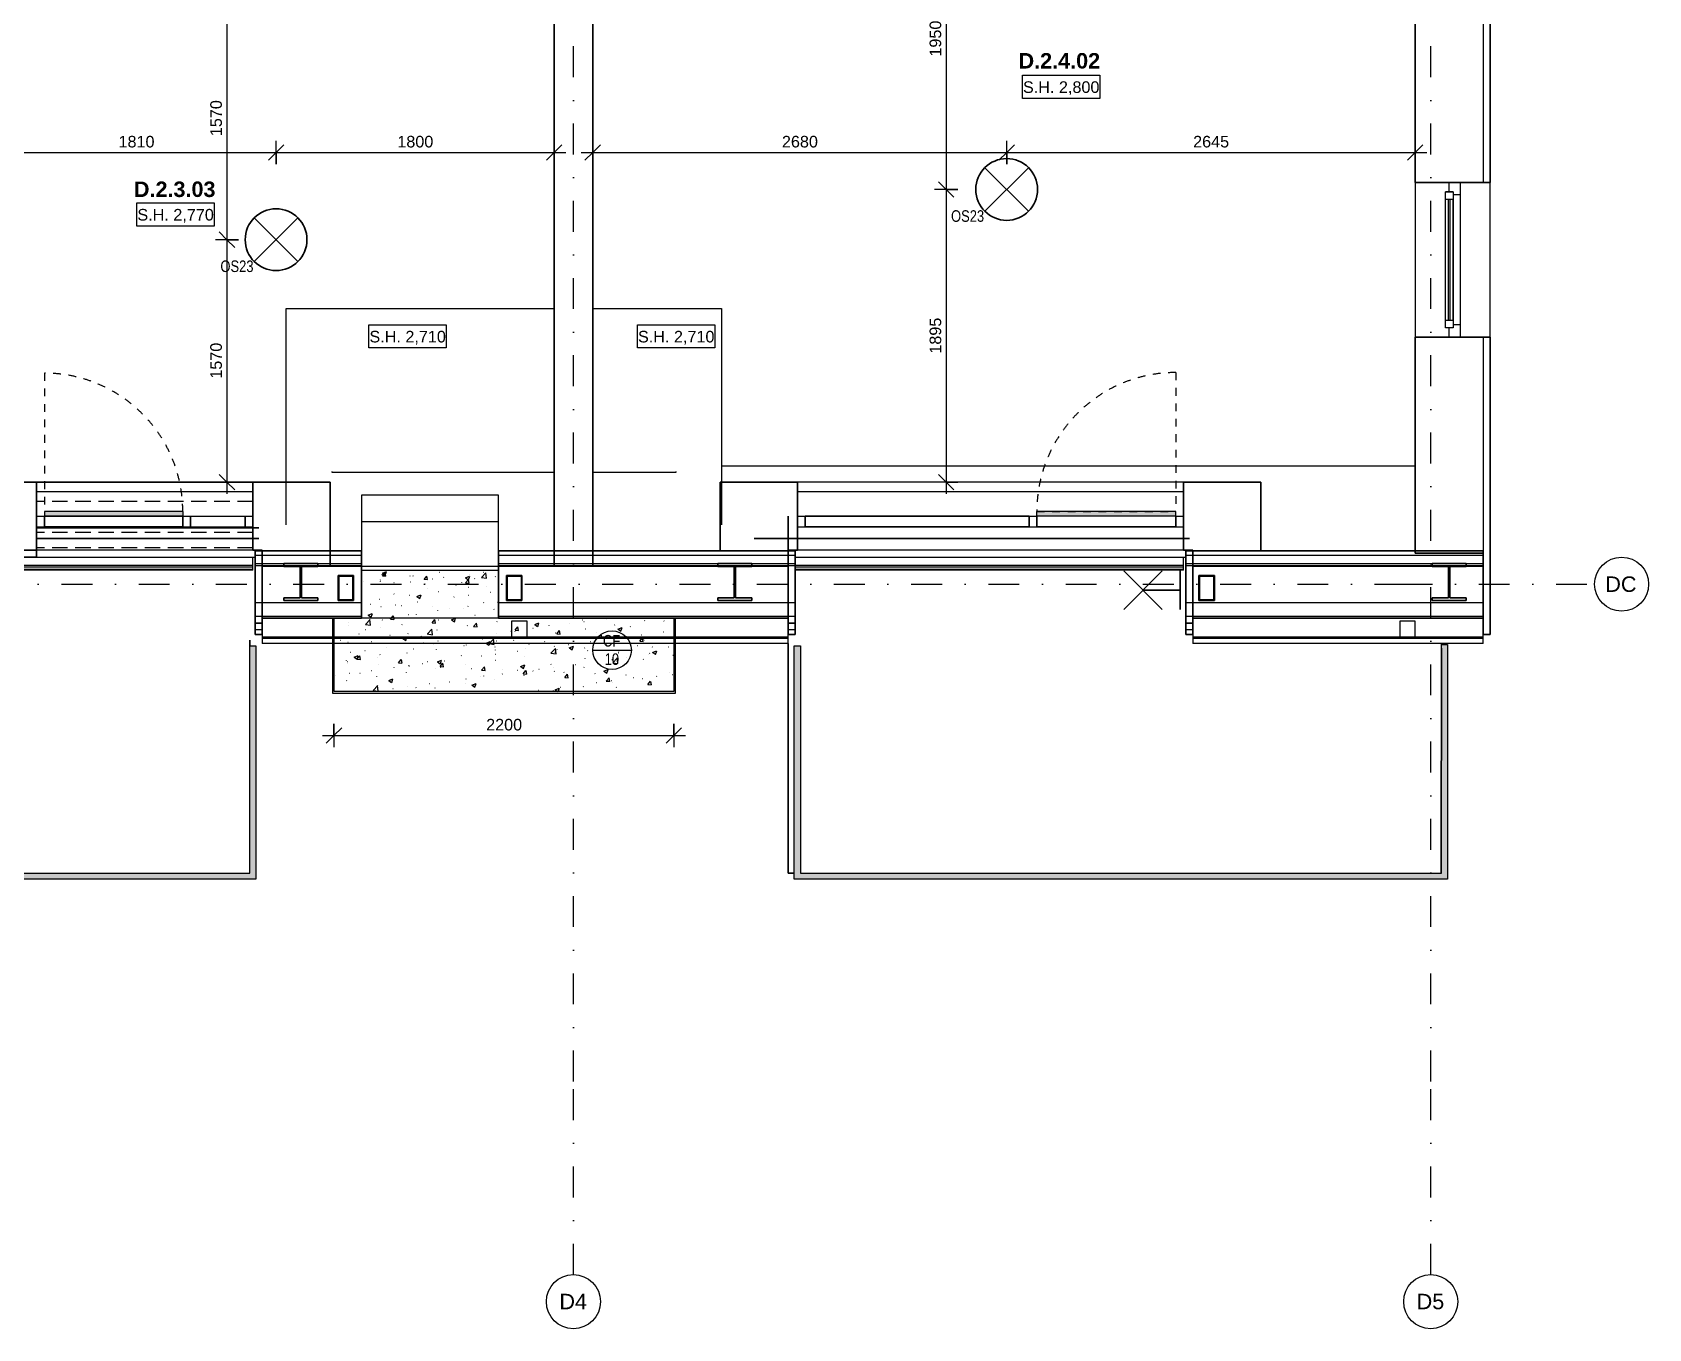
# Model space of a CAD drawing. Header units: millimetres. Extents: x -7570 to 42709, y -1655 to 71550.
# Drawn here: x 12845 to 23309, y 52360 to 60752 of the extents above; entities that cross this region are included whole.
import ezdxf

# ---------------------------------------------------------------- set-up
doc = ezdxf.new("R2010")
doc.units = ezdxf.units.MM
for name, pattern in [('HA_Dash_2mm-S1mm', [100, 50, -50]), ('HA_Dash_3mm-S1mm', [150, 100, -50]), ('HA_DashDot_10mm-S3mm', [500, 200, -150, 0, -150])]:
    doc.linetypes.add(name, pattern=pattern)
for name, color, linetype, lineweight in [('-UNDERLAY_A-AREA-____-OTLN', 9, 'Continuous', 25), ('-UNDERLAY_A-FLOR-HRAL-OTLN', 9, 'Continuous', 9), ('-UNDERLAY_A-GLAZ-CWMG-OTLN', 9, 'Continuous', 5), ('-UNDERLAY_A-WALL-____-OTLN', 9, 'Continuous', 9), ('-UNDERLAY_M-HVAC-DUCT-OTLN', 9, 'Continuous', 9), ('A-____-____-DIMS', 9, 'Continuous', 5), ('A-____-____-DIMS-50', 9, 'Continuous', 5), ('A-AREA-____-IDEN', 9, 'Continuous', 9), ('A-CLNG-____-IDEN', 9, 'Continuous', 9), ('A-CLNG-____-PATT', 9, 'Continuous', 9), ('A-DETL-____-THIN', 9, 'Continuous', 9), ('A-DOOR-____-OTLN', 9, 'Continuous', 9), ('A-FLOR-____-OTLN', 9, 'Continuous', 9), ('A-GENM-____-HDLN', 9, 'HA_Dash_3mm-S1mm', 9), ('A-GENM-____-MCUT', 9, 'HA_Dash_3mm-S1mm', 25), ('A-GENM-____-OTLN', 9, 'Continuous', 9), ('A-GLAZ-____-MCUT', 9, 'Continuous', 5), ('A-GLAZ-____-OTLN', 9, 'Continuous', 5), ('A-GLAZ-CURT-MCUT', 9, 'Continuous', 5), ('A-GLAZ-CURT-OTLN', 9, 'Continuous', 5), ('A-GLAZ-CWMG-MCUT', 9, 'Continuous', 5), ('A-GLAZ-CWMG-OTLN', 9, 'Continuous', 5), ('A-ROOF-____-MCUT', 9, 'Continuous', 25), ('A-ROOF-____-OTLN', 9, 'Continuous', 9), ('A-WALL-____-MCUT', 9, 'Continuous', 9), ('A-WALL-____-OTLN', 9, 'Continuous', 9), ('E-LITE-EQPM-IDEN', 9, 'Continuous', 9), ('E-LITE-EQPM-OTLN', 9, 'Continuous', 9), ('G-____-____-DIMS', 9, 'Continuous', 5), ('I-WALL-____-MCUT', 9, 'Continuous', 25), ('I-WALL-____-OTLN', 9, 'Continuous', 9), ('S-GRID-____-IDEN', 9, 'Continuous', 9), ('S-GRID-____-OTLN', 9, 'Continuous', 5)]:
    doc.layers.add(name, color=color, linetype=linetype, lineweight=lineweight)
doc.styles.add('Arial', font='arial.ttf', dxfattribs={"height": 100})
doc.styles.add('Arial_1', font='arial.ttf', dxfattribs={"height": 75})
doc.styles.add('Arial_2', font='arial.ttf', dxfattribs={"width": 0.8, "height": 75})
doc.styles.add('Arial_B', font='arialbd.ttf', dxfattribs={"height": 100})
doc.dimstyles.new('Inner_Dimensions_1', dxfattribs={"dimscale": 304.8, "dimtxt": 76.519455, "dimasz": 0.328084, "dimexe": 0.246063, "dimexo": 0.0625, "dimgap": 0.032808, "dimtad": 1, "dimdec": 0, "dimzin": 0, "dimdsep": 46, "dimtxsty": 'Arial_1', "dimblk1": 'OBLIQUE', "dimblk2": 'OBLIQUE', "dimsah": 1, "dimcen": 0.09, "dimdle": 0.246063, "dimazin": 0, "dimtfac": 1, "dimtdec": 4, "dimtix": 1, "dimtmove": 0, "dimatfit": 3, "dimfxl": 0.246063, "dimfxlon": 1, "dimtvp": 1, "dimtolj": 1, "dimtzin": 0, "dimlwd": 9, "dimlwe": 9, "dimarcsym": 2})

# ---------------------------------------------------------------- blocks, each defined once
blk = doc.blocks.new('BD Libus_IFC_ifc-1-DPS_D - 2NP')
at = {"layer": 'A-GENM-____-MCUT', "color": 7, "linetype": 'Continuous'}
for p, q in [((14473, 57295), (14473, 57313)), ((14473, 57313), (14693, 57313)), ((14578, 57295), (14473, 57295)), ((14578, 57091), (14578, 57295)), ((14693, 57295), (14588, 57295)), ((14588, 57295), (14588, 57091)), ((14693, 57313), (14693, 57295)), ((17283, 57295), (17283, 57313)), ((17283, 57313), (17503, 57313)), ((17388, 57295), (17283, 57295)), ((17388, 57091), (17388, 57295)), ((17503, 57295), (17398, 57295)), ((17398, 57295), (17398, 57091)), ((17503, 57313), (17503, 57295)), ((21908, 57295), (21908, 57313)), ((21908, 57313), (22128, 57313)), ((22013, 57295), (21908, 57295)), ((22013, 57091), (22013, 57295)), ((22128, 57295), (22023, 57295)), ((22023, 57295), (22023, 57091)), ((22128, 57313), (22128, 57295)), ((14825, 57074), (14825, 57237)), ((14825, 57237), (14925, 57237)), ((14921, 57232), (14829, 57232)), ((14829, 57232), (14829, 57078)), ((14921, 57078), (14921, 57232)), ((14925, 57237), (14925, 57074)), ((15915, 57074), (15915, 57237)), ((15915, 57237), (16015, 57237)), ((16011, 57232), (15919, 57232)), ((15919, 57232), (15919, 57078)), ((16011, 57078), (16011, 57232)), ((16015, 57237), (16015, 57074)), ((20398, 57074), (20398, 57237)), ((20398, 57237), (20498, 57237)), ((20494, 57232), (20402, 57232)), ((20402, 57232), (20402, 57078)), ((20494, 57078), (20494, 57232)), ((20498, 57237), (20498, 57074)), ((14473, 57074), (14473, 57091)), ((14473, 57091), (14578, 57091)), ((14693, 57074), (14473, 57074)), ((14588, 57091), (14693, 57091)), ((14693, 57091), (14693, 57074)), ((14925, 57074), (14825, 57074)), ((14829, 57078), (14921, 57078)), ((16015, 57074), (15915, 57074)), ((15919, 57078), (16011, 57078)), ((17283, 57074), (17283, 57091)), ((17283, 57091), (17388, 57091)), ((17503, 57074), (17283, 57074)), ((17398, 57091), (17503, 57091)), ((17503, 57091), (17503, 57074)), ((20498, 57074), (20398, 57074)), ((20402, 57078), (20494, 57078)), ((21908, 57074), (21908, 57091)), ((21908, 57091), (22013, 57091)), ((22128, 57074), (21908, 57074)), ((22023, 57091), (22128, 57091)), ((22128, 57091), (22128, 57074))]:
    blk.add_line(p, q, dxfattribs=at)
blk = doc.blocks.new('Top Rail Type - Top Rail_Internal_-1448766-DPS_D - 2NP')
at = {"layer": '-UNDERLAY_A-FLOR-HRAL-OTLN'}
for points in [[(9978, 55270), (10018, 55310), (10018, 56780), (9978, 56780), (9978, 55975)], [(14293, 55270), (14293, 56780), (14253, 56780), (14253, 55310)], [(9978, 55270), (14293, 55270), (14253, 55310), (10018, 55310)]]:
    blk.add_hatch(color=256, dxfattribs=at).paths.add_polyline_path(points)
for p, q in [((9978, 56780), (10018, 56780)), ((9978, 55270), (9978, 56780)), ((10018, 56780), (10018, 55310)), ((14253, 56780), (14293, 56780)), ((14253, 55310), (14253, 56780)), ((14293, 56780), (14293, 55270)), ((14293, 55270), (9978, 55270)), ((10018, 55310), (14253, 55310))]:
    blk.add_line(p, q, dxfattribs=at)
blk = doc.blocks.new('Top Rail Type - Top Rail_Internal_-1448822-DPS_D - 2NP')
at = {"layer": '-UNDERLAY_A-FLOR-HRAL-OTLN'}
for points in [[(17778, 55270), (17818, 55310), (17818, 56780), (17778, 56780), (17778, 55975)], [(22008, 55270), (22008, 56790), (21968, 56790), (21968, 55310)], [(22008, 55270), (21968, 55310), (17818, 55310), (17778, 55270), (19494, 55270)]]:
    blk.add_hatch(color=256, dxfattribs=at).paths.add_polyline_path(points)
for p, q in [((17778, 56780), (17818, 56780)), ((17778, 55270), (17778, 56780)), ((17818, 56780), (17818, 55310)), ((21968, 56790), (22008, 56790)), ((21968, 55310), (21968, 56790)), ((22008, 56790), (22008, 55270)), ((22008, 55270), (17778, 55270)), ((17818, 55310), (21968, 55310))]:
    blk.add_line(p, q, dxfattribs=at)
blk = doc.blocks.new('Obdélníková příčel - 50x70mm EXT-1690979-DPS_D - 2NP')
at = {"layer": '-UNDERLAY_A-GLAZ-CWMG-OTLN'}
for p, q in [((13869, 57550), (13869, 57620)), ((13869, 57620), (14223, 57620)), ((14223, 57620), (14223, 57550)), ((13869, 57550), (14223, 57550))]:
    blk.add_line(p, q, dxfattribs=at)
blk = doc.blocks.new('Obdélníková příčel - 50x70mm EXT-1688784-DPS_D - 2NP')
at = {"layer": '-UNDERLAY_A-GLAZ-CWMG-OTLN'}
for p, q in [((-3752, 57550), (-3752, 57620)), ((-3752, 57620), (-2856, 57620)), ((-2856, 57620), (-2856, 57550)), ((-3752, 57550), (-2856, 57550))]:
    blk.add_line(p, q, dxfattribs=at)
blk = doc.blocks.new('Obdélníková příčel - 50x70mm EXT-1480322-DPS_D - 2NP')
at = {"layer": '-UNDERLAY_A-GLAZ-CWMG-OTLN'}
for p, q in [((10048, 57550), (10048, 57620)), ((11498, 57620), (10048, 57620)), ((11498, 57620), (11498, 57550)), ((11498, 57550), (10048, 57550))]:
    blk.add_line(p, q, dxfattribs=at)
blk = doc.blocks.new('Obdélníková příčel - 50x70mm EXT-1480163-DPS_D - 2NP')
at = {"layer": '-UNDERLAY_A-GLAZ-CWMG-OTLN'}
for p, q in [((2673, 57550), (2673, 57620)), ((3573, 57620), (2673, 57620)), ((3573, 57620), (3573, 57550)), ((3573, 57550), (2673, 57550))]:
    blk.add_line(p, q, dxfattribs=at)
blk = doc.blocks.new('HA_WD_SinglePanel - 1000x1500-1653870-DPS_D - 2NP')
at = {"layer": 'A-GLAZ-____-MCUT'}
for p, q in [((-500, 70), (-420, 70)), ((-440, 0), (-500, 0)), ((-440, -25), (-440, 25)), ((-440, 25), (-390, 25)), ((-420, 70), (-420, 25)), ((-390, 25), (-390, -25)), ((390, 5), (-390, 5)), ((390, -25), (390, 25)), ((390, 25), (440, 25)), ((420, 25), (420, 70)), ((420, 70), (500, 70)), ((440, 25), (440, -25)), ((500, 0), (440, 0)), ((-390, -25), (-440, -25)), ((390, -5), (-390, -5)), ((440, -25), (390, -25))]:
    blk.add_line(p, q, dxfattribs=at)
at = {"layer": 'A-GLAZ-____-OTLN'}
for p, q in [((-440, 25), (-440, -25)), ((-440, 25), (440, 25)), ((-420, 70), (420, 70)), ((390, 25), (-390, 25)), ((440, 25), (440, -25)), ((440, -25), (-440, -25)), ((390, -25), (-390, -25))]:
    blk.add_line(p, q, dxfattribs=at)
blk = doc.blocks.new('Systémový panel - Sklo-1690981-DPS_D - 2NP')
at = {"layer": 'A-GLAZ-CURT-MCUT'}
for p, q in [((-176.875, 0), (-176.875, 70)), ((-176.875, 70), (176.875, 70)), ((176.875, 0), (-176.875, 0)), ((176.875, 70), (176.875, 0))]:
    blk.add_line(p, q, dxfattribs=at)
blk = doc.blocks.new('Obdélníková příčel - 50x70mm EXT-1688781-DPS_D - 2NP')
at = {"layer": 'A-GLAZ-CWMG-OTLN'}
blk.add_line((-2856, 57550), (-3752, 57550), dxfattribs=at)
blk = doc.blocks.new('Obdélníková příčel - 50x70mm EXT-1479396-DPS_D - 2NP')
at = {"layer": 'A-GLAZ-CWMG-MCUT'}
for p, q in [((0, 0), (-50, 0)), ((-50, 0), (-50, -70)), ((0, -70), (0, 0)), ((-50, -70), (0, -70))]:
    blk.add_line(p, q, dxfattribs=at)
blk = doc.blocks.new('Obdélníková příčel - 50x70mm EXT-1479397-DPS_D - 2NP')
at = {"layer": 'A-GLAZ-CWMG-MCUT'}
for p, q in [((-50, 0), (0, 0)), ((-50, -70), (-50, 0)), ((0, 0), (0, -70)), ((0, -70), (-50, -70))]:
    blk.add_line(p, q, dxfattribs=at)
blk = doc.blocks.new('ABMV_CW_Single_Swing_Generic - Ex_Glass_SKLOPNE-1688786-DPS_D - 2NP')
at = {"layer": 'A-DOOR-____-OTLN'}
blk.add_hatch(color=256, dxfattribs=at).paths.add_polyline_path([(-448, 0), (-448, -30), (448, -30), (448, 0), (-445, 0)])
for p, q in [((-448, -15), (-448, 0)), ((-448, 0), (448, 0)), ((-448, -30), (-448, -15)), ((-448, -30), (448, -30)), ((448, -15), (448, 0)), ((448, -30), (448, -15))]:
    blk.add_line(p, q, dxfattribs=at)
at = {"layer": 'A-DOOR-____-OTLN', "linetype": 'HA_Dash_2mm-S1mm', "lineweight": 5}
for p in [(-448, -30), (448, -926)]:
    blk.add_line(p, (448, -30), dxfattribs=at)
blk.add_arc((448, -30), 896, 180, 270, dxfattribs=at)
blk = doc.blocks.new('Obdélníková příčel - 50x70mm EXT-1479394-DPS_D - 2NP')
at = {"layer": 'A-GLAZ-CWMG-MCUT'}
for p, q in [((25, 0), (-25, 0)), ((-25, 0), (-25, -70)), ((25, -70), (25, 0)), ((-25, -70), (25, -70))]:
    blk.add_line(p, q, dxfattribs=at)
blk = doc.blocks.new('Systémový panel - Sklo-1480324-DPS_D - 2NP')
at = {"layer": 'A-GLAZ-CURT-MCUT'}
for p, q in [((-725, -70), (-725, 0)), ((-725, 0), (725, 0)), ((725, 0), (725, -70)), ((725, -70), (-725, -70))]:
    blk.add_line(p, q, dxfattribs=at)
blk = doc.blocks.new('Obdélníková příčel - 50x70mm EXT-1480160-DPS_D - 2NP')
at = {"layer": 'A-GLAZ-CWMG-OTLN'}
blk.add_line((2673, 57550), (3573, 57550), dxfattribs=at)
blk = doc.blocks.new('Obdélníková příčel - 50x70mm EXT-1479988-DPS_D - 2NP')
at = {"layer": 'A-GLAZ-CWMG-MCUT'}
for p, q in [((0, 70), (-50, 70)), ((-50, 70), (-50, 0)), ((-50, 0), (0, 0)), ((0, 0), (0, 70))]:
    blk.add_line(p, q, dxfattribs=at)
blk = doc.blocks.new('Obdélníková příčel - 50x70mm EXT-1479989-DPS_D - 2NP')
at = {"layer": 'A-GLAZ-CWMG-MCUT'}
for p, q in [((-50, 70), (0, 70)), ((-50, 0), (-50, 70)), ((0, 0), (-50, 0)), ((0, 70), (0, 0))]:
    blk.add_line(p, q, dxfattribs=at)
blk = doc.blocks.new('ABMV_CW_Single_Swing_Generic - Ex_Glass_SKLOPNE-1529248-DPS_D - 2NP')
at = {"layer": 'A-DOOR-____-OTLN'}
blk.add_hatch(color=256, dxfattribs=at).paths.add_polyline_path([(-450, 0), (450, 0), (450, 30), (-450, 30), (-450, 15)])
at = {"layer": 'A-DOOR-____-OTLN', "linetype": 'HA_Dash_2mm-S1mm', "lineweight": 5}
for p in [(450, 930), (-450, 30)]:
    blk.add_line(p, (450, 30), dxfattribs=at)
at = {"layer": 'A-DOOR-____-OTLN'}
for p, q in [((450, 30), (-450, 30)), ((-450, 15), (-450, 30)), ((-450, 0), (-450, 15)), ((450, 0), (-450, 0)), ((450, 15), (450, 30)), ((450, 0), (450, 15))]:
    blk.add_line(p, q, dxfattribs=at)
at = {"layer": 'A-DOOR-____-OTLN', "linetype": 'HA_Dash_2mm-S1mm', "lineweight": 5}
blk.add_arc((450, 30), 900, 90, 180, dxfattribs=at)
blk = doc.blocks.new('Obdélníková příčel - 50x70mm EXT-1479993-DPS_D - 2NP')
at = {"layer": 'A-GLAZ-CWMG-MCUT'}
for p, q in [((25, 70), (-25, 70)), ((-25, 70), (-25, 0)), ((-25, 0), (25, 0)), ((25, 0), (25, 70))]:
    blk.add_line(p, q, dxfattribs=at)
blk = doc.blocks.new('HA_LF_GenericSymbol - OS23_pokoje-1576156-DPS_D - 2NP')
at = {"layer": 'E-LITE-EQPM-OTLN', "color": 11, "lineweight": 25}
for p, q in [((141, 141), (-141, -141)), ((-141, 141), (141, -141))]:
    blk.add_line(p, q, dxfattribs=at)
blk.add_circle((0, 0), 200, dxfattribs=at)
blk = doc.blocks.new('HA_GM_Gutter_Balcony - HA_GM_Gutter_Facade TP03-1638688-DPS_D - 2NP')
at = {"layer": 'A-GENM-____-OTLN'}
for p, q in [((0, 25), (0, 21)), ((0, 25), (2515, 25)), ((0, 21), (0, 5)), ((0, 21), (2515, 21)), ((0, 5), (0, -5)), ((0, 5), (2515, 5)), ((0, -5), (0, -60)), ((0, -5), (2515, -5))]:
    blk.add_line(p, q, dxfattribs=at)
blk = doc.blocks.new('HA_GM_Gutter_Balcony - HA_GM_Gutter_Facade TP03-1638897-DPS_D - 2NP')
at = {"layer": 'A-GENM-____-OTLN'}
for p, q in [((0, 25), (0, 21)), ((0, 25), (4290, 25)), ((0, 21), (0, 5)), ((0, 21), (4290, 21)), ((0, 5), (0, -5)), ((0, 5), (4290, 5)), ((0, -5), (0, -60)), ((0, -5), (4290, -5))]:
    blk.add_line(p, q, dxfattribs=at)
blk = doc.blocks.new('HA_LF_GenericSymbol nastenne svitidlo - nastenne svitidlo-V1-DPS_D - 2NP')
at = {"layer": 'E-LITE-EQPM-OTLN', "color": 11, "lineweight": 25}
for p, q in [((-240, 125), (-240, -125)), ((125, 125), (-125, -125)), ((-125, 125), (125, -125)), ((0, 0), (-240, 0))]:
    blk.add_line(p, q, dxfattribs=at)
blk = doc.blocks.new('TB_Porotherm KPVarioUNI_1500mm - TB_Porotherm KPVarioUNI_1500mm-1872783-DPS_D - 2NP')
at = {"layer": 'A-GENM-____-HDLN'}
for p, q in [((-700, 205), (700, 205)), ((-700, 105), (700, 105)), ((-700, -95), (700, -95)), ((-700, -157.5), (700, -157.5)), ((-700, -220), (700, -220))]:
    blk.add_line(p, q, dxfattribs=at)
blk = doc.blocks.new('Grid - Radius 3_5mm-353793-DPS_D - 2NP')
at = {"layer": 'S-GRID-____-IDEN'}
blk.add_circle((0, 0), 3.5, dxfattribs=at)
blk = doc.blocks.new('DIMBLOCK17-DPS_D - 2NP')
at = {"layer": 'A-____-____-DIMS-50', "lineweight": 9}
for p, q in [((12538, 59974), (14423, 59974)), ((12613, 59974), (12563, 59924)), ((12613, 60049), (12613, 59899)), ((12613, 59974), (12613, 60049)), ((12613, 59974), (12663, 60024)), ((14423, 59974), (14373, 59924)), ((14423, 59899), (14423, 60049)), ((14423, 59974), (14473, 60024)), ((14423, 59974), (14423, 59899))]:
    blk.add_line(p, q, dxfattribs=at)
at = {"layer": 'A-____-____-DIMS-50', "color": 0, "lineweight": 9, "insert": (13403, 60082), "char_height": 75, "width": 276.88, "attachment_point": 1, "line_spacing_factor": 0.941778, "style": 'Arial_1'}
blk.add_mtext('1810', dxfattribs=at)
blk = doc.blocks.new('_Oblique')
at = {"color": 0, "linetype": 'ByBlock', "lineweight": -2}
blk.add_line((-0.5, -0.5), (0.5, 0.5), dxfattribs=at)
blk = doc.blocks.new('DIMBLOCK18-DPS_D - 2NP')
at = {"layer": 'A-____-____-DIMS-50', "lineweight": 9}
for p, q in [((14423, 59974), (14373, 59924)), ((14423, 59899), (14423, 60049)), ((14423, 59974), (14473, 60024)), ((14423, 59974), (16298, 59974)), ((14423, 59974), (14423, 59899)), ((16223, 59974), (16173, 59924)), ((16223, 60049), (16223, 59899)), ((16223, 59974), (16223, 60049)), ((16223, 59974), (16273, 60024))]:
    blk.add_line(p, q, dxfattribs=at)
at = {"layer": 'A-____-____-DIMS-50', "color": 0, "lineweight": 9, "insert": (15208, 60082), "char_height": 75, "width": 276.88, "attachment_point": 1, "line_spacing_factor": 0.941778, "style": 'Arial_1'}
blk.add_mtext('1800', dxfattribs=at)
blk = doc.blocks.new('DIMBLOCK19-DPS_D - 2NP')
at = {"layer": 'A-____-____-DIMS-50', "lineweight": 9}
for p, q in [((16398, 59974), (19153, 59974)), ((16473, 59974), (16423, 59924)), ((16473, 60049), (16473, 59899)), ((16473, 59974), (16473, 60049)), ((16473, 59974), (16523, 60024)), ((19153, 59974), (19103, 59924)), ((19153, 59899), (19153, 60049)), ((19153, 59974), (19203, 60024)), ((19153, 59974), (19153, 59899))]:
    blk.add_line(p, q, dxfattribs=at)
at = {"layer": 'A-____-____-DIMS-50', "color": 0, "lineweight": 9, "insert": (17698, 60082), "char_height": 75, "width": 276.88, "attachment_point": 1, "line_spacing_factor": 0.941778, "style": 'Arial_1'}
blk.add_mtext('2680', dxfattribs=at)
blk = doc.blocks.new('DIMBLOCK20-DPS_D - 2NP')
at = {"layer": 'A-____-____-DIMS-50', "lineweight": 9}
for p, q in [((19153, 59974), (19103, 59924)), ((19153, 59899), (19153, 60049)), ((19153, 59974), (19203, 60024)), ((19153, 59974), (21873, 59974)), ((19153, 59974), (19153, 59899)), ((21798, 59974), (21748, 59924)), ((21798, 60049), (21798, 59899)), ((21798, 59974), (21798, 60049)), ((21798, 59974), (21848, 60024))]:
    blk.add_line(p, q, dxfattribs=at)
at = {"layer": 'A-____-____-DIMS-50', "color": 0, "lineweight": 9, "insert": (20360, 60082), "char_height": 75, "width": 276.88, "attachment_point": 1, "line_spacing_factor": 0.941778, "style": 'Arial_1'}
blk.add_mtext('2645', dxfattribs=at)
blk = doc.blocks.new('DIMBLOCK56-DPS_D - 2NP')
at = {"layer": 'A-____-____-DIMS-50', "lineweight": 9}
for p, q in [((14105, 60980), (14055, 61030)), ((14105, 61055), (14105, 59410)), ((14180, 60980), (14030, 60980)), ((14105, 60980), (14155, 60930)), ((14105, 60980), (14180, 60980)), ((14105, 59410), (14055, 59460)), ((14180, 59410), (14030, 59410)), ((14105, 59410), (14155, 59360)), ((14105, 59410), (14180, 59410))]:
    blk.add_line(p, q, dxfattribs=at)
at = {"layer": 'A-____-____-DIMS-50', "color": 0, "lineweight": 9, "insert": (13997, 60080), "char_height": 75, "width": 276.88, "attachment_point": 1, "rotation": 90, "line_spacing_factor": 0.941778, "style": 'Arial_1'}
blk.add_mtext('1570', dxfattribs=at)
blk = doc.blocks.new('DIMBLOCK57-DPS_D - 2NP')
at = {"layer": 'A-____-____-DIMS-50', "lineweight": 9}
for p, q in [((14105, 59410), (14055, 59460)), ((14180, 59410), (14030, 59410)), ((14105, 59410), (14105, 57765)), ((14105, 59410), (14155, 59360)), ((14105, 59410), (14180, 59410)), ((14105, 57840), (14055, 57890)), ((14180, 57840), (14030, 57840)), ((14105, 57840), (14155, 57790)), ((14105, 57840), (14180, 57840))]:
    blk.add_line(p, q, dxfattribs=at)
at = {"layer": 'A-____-____-DIMS-50', "color": 0, "lineweight": 9, "insert": (13997, 58510), "char_height": 75, "width": 276.88, "attachment_point": 1, "rotation": 90, "line_spacing_factor": 0.941778, "style": 'Arial_1'}
blk.add_mtext('1570', dxfattribs=at)
blk = doc.blocks.new('DIMBLOCK58-DPS_D - 2NP')
at = {"layer": 'A-____-____-DIMS-50', "lineweight": 9}
for p, q in [((18761, 61760), (18761, 59735)), ((18836, 61685), (18686, 61685)), ((18761, 61685), (18711, 61735)), ((18761, 61685), (18811, 61635)), ((18761, 61685), (18836, 61685)), ((18761, 59735), (18711, 59785)), ((18836, 59735), (18686, 59735)), ((18761, 59735), (18811, 59685)), ((18761, 59735), (18836, 59735))]:
    blk.add_line(p, q, dxfattribs=at)
at = {"layer": 'A-____-____-DIMS-50', "color": 0, "lineweight": 9, "insert": (18654, 60595), "char_height": 75, "width": 276.88, "attachment_point": 1, "rotation": 90, "line_spacing_factor": 0.941778, "style": 'Arial_1'}
blk.add_mtext('1950', dxfattribs=at)
blk = doc.blocks.new('DIMBLOCK59-DPS_D - 2NP')
at = {"layer": 'A-____-____-DIMS-50', "lineweight": 9}
for p, q in [((18761, 59735), (18711, 59785)), ((18836, 59735), (18686, 59735)), ((18761, 59735), (18761, 57765)), ((18761, 59735), (18811, 59685)), ((18761, 59735), (18836, 59735)), ((18761, 57840), (18711, 57890)), ((18836, 57840), (18686, 57840)), ((18761, 57840), (18811, 57790)), ((18761, 57840), (18836, 57840))]:
    blk.add_line(p, q, dxfattribs=at)
at = {"layer": 'A-____-____-DIMS-50', "color": 0, "lineweight": 9, "insert": (18654, 58672), "char_height": 75, "width": 276.88, "attachment_point": 1, "rotation": 90, "line_spacing_factor": 0.941778, "style": 'Arial_1'}
blk.add_mtext('1895', dxfattribs=at)
blk = doc.blocks.new('DIMBLOCK150-DPS_D - 2NP')
at = {"layer": 'A-____-____-DIMS-50', "lineweight": 9}
for p, q in [((14723, 56200), (17073, 56200)), ((14798, 56200), (14748, 56150)), ((14798, 56275), (14798, 56125)), ((14798, 56200), (14798, 56275)), ((14798, 56200), (14848, 56250)), ((16998, 56200), (16948, 56150)), ((16998, 56275), (16998, 56125)), ((16998, 56200), (16998, 56275)), ((16998, 56200), (17048, 56250))]:
    blk.add_line(p, q, dxfattribs=at)
at = {"layer": 'A-____-____-DIMS-50', "color": 0, "lineweight": 9, "insert": (15783, 56308), "char_height": 75, "width": 276.88, "attachment_point": 1, "line_spacing_factor": 0.941778, "style": 'Arial_1'}
blk.add_mtext('2200', dxfattribs=at)
blk = doc.blocks.new('HA_Tag_Ceiling - Group _ Type Mark-1698111-DPS_D - 2NP')
at = {"layer": 'A-CLNG-____-IDEN'}
blk.add_line((-2.5, 0), (2.5, 0), dxfattribs=at)
blk.add_circle((0, 0), 2.5, dxfattribs=at)
blk = doc.blocks.new('Spot Elevations - Generic-448778-DPS_D - 2NP')
at = {"layer": 'G-____-____-DIMS', "lineweight": 9}
for p, q in [((-5, 0), (-5, 3)), ((-5, 3), (5, 3)), ((5, 3), (5, 0)), ((5, 0), (-5, 0))]:
    blk.add_line(p, q, dxfattribs=at)

msp = doc.modelspace()

# ---------------------------------------------------------------- hatches: boundary and pattern name
at = {"layer": 'A-CLNG-____-PATT', "lineweight": 5}
h = msp.add_hatch(dxfattribs=at)
h.set_pattern_fill('FP_2', color=256, style=0, pattern_type=2)
h.set_pattern_definition([(50, (0, 0), (268.9728, -23.5317), [28.125, -309.375]), (355, (0, 0), (-52.0318, 282.0722), [22.5, -247.5]), (100.451, (22.41, -1.96), (216.9426, 258.5382), [23.903, -262.928]), (46.184, (0, 75), (400.2152, -62.0716), [42.188, -464.063]), (96.636, (33.35, 69.83), (350.496, 365.2971), [35.854, -394.392]), (351.184, (0, 75), (350.4995, 365.2935), [33.75, -371.25]), (21, (37.5, 56.25), (223.8405, -150.9819), [28.125, -309.375]), (326, (37.5, 56.25), (91.2433, 271.9314), [22.5, -247.5]), (71.451, (56.15, 43.67), (315.0841, 120.9468), [23.903, -262.928]), (37.5, (0, 0), (4.56065, 124.8351), [1.676, -242.824, 1.676, -249.574, -248.437]), (37.5, (0, 0), (4.56065, 124.8351), [-495.75, 1.676, -246.761]), (7.5, (0, 0), (98.65052, 147.90482), [1.676, -141.574, 1.676, -237.199, -94.687]), (7.5, (0, 0), (98.65052, 147.90482), [-382.125, 1.676, -93.011]), (327.5, (-83.62, 0), (200.183, -8.4578), [1.676, -92.074, 1.676, -290.824, -388.125]), (327.5, (-83.62, 0), (200.183, -8.4578), [-386.25, 1.676, -386.449]), (317.5, (-121.12, 0), (218.69444, 37.5397), [1.676, -120.199, 1.676, -192.574, -275.625]), (317.5, (-121.12, 0), (218.69444, 37.5397), [-316.125, 1.676, -273.949])])
h.paths.add_polyline_path([(16998.2, 56484.9), (16998.2, 56959.9), (15864.1, 56959.9), (15864.1, 57271.4), (14976.7, 57271.4), (14976.7, 56959.9), (14798.2, 56959.9), (14798.2, 56484.9), (15864.1, 56484.9)])

# ---------------------------------------------------------------- linework, layer by layer
at = {"layer": '-UNDERLAY_A-AREA-____-OTLN'}
for p, q in [((9998.2, 57839.9), (14773.2, 57839.9)), ((14773.2, 57839.9), (14273.2, 57839.9)), ((14273.2, 57839.9), (14773.2, 57839.9)), ((14773.2, 57297.4), (14773.2, 57839.9)), ((14773.2, 57839.9), (14773.2, 57297.4)), ((17738.2, 57619.9), (17738.2, 57297.4)), ((14310.7, 57544.9), (12873.2, 57544.9)), ((12873.2, 57474.9), (14310.7, 57474.9)), ((17518.2, 57474.9), (20335.7, 57474.9)), ((14253.2, 56779.9), (14253.2, 56817.4)), ((17738.2, 56794.9), (17738.2, 55309.9)), ((21966.2, 55309.9), (21968.2, 56765.4)), ((21968.2, 56789.9), (21968.2, 56794.9)), ((17738.2, 55309.9), (17778.2, 55309.9))]:
    msp.add_line(p, q, dxfattribs=at)
at = {"layer": '-UNDERLAY_A-WALL-____-OTLN'}
for p, q in [((14333.2, 57297.4), (17738.2, 57297.4)), ((20358.2, 57297.4), (22238.2, 57297.4)), ((15864.1, 56959.9), (14976.7, 56959.9)), ((14333.2, 56854.3), (14333.2, 56794.9)), ((14333.2, 56839.9), (17738.2, 56839.9)), ((17738.2, 56827.4), (14333.2, 56827.4)), ((17738.2, 56794.9), (17738.2, 56854.3)), ((20358.2, 56854.3), (20358.2, 56794.9)), ((20358.2, 56839.9), (22238.2, 56839.9)), ((22238.2, 56827.4), (20358.2, 56827.4)), ((22238.2, 56794.9), (22238.2, 56854.3)), ((17738.2, 56794.9), (14333.2, 56794.9)), ((22238.2, 56794.9), (20358.2, 56794.9))]:
    msp.add_line(p, q, dxfattribs=at)
at = {"layer": '-UNDERLAY_M-HVAC-DUCT-OTLN'}
for p, q in [((16047.9, 56939.5), (15947.9, 56939.5)), ((15947.9, 56939.5), (15947.9, 56839.9)), ((16047.9, 56839.9), (16047.9, 56939.5)), ((21797.9, 56939.5), (21697.9, 56939.5)), ((21697.9, 56939.5), (21697.9, 56839.9)), ((21797.9, 56839.9), (21797.9, 56939.5))]:
    msp.add_line(p, q, dxfattribs=at)
at = {"layer": 'A-DETL-____-THIN'}
for p, q in [((14489.2, 57564.9), (14489.2, 58964.9)), ((17307.3, 58964.9), (17307.3, 57564.9))]:
    msp.add_line(p, q, dxfattribs=at)
at = {"layer": 'A-FLOR-____-OTLN'}
for p, q in [((14489.2, 58964.9), (16223.2, 58964.9)), ((16473.2, 58964.9), (17307.3, 58964.9))]:
    msp.add_line(p, q, dxfattribs=at)
at = {"layer": 'A-ROOF-____-MCUT'}
for p, q in [((14288.2, 57394.7), (14976.7, 57394.7)), ((14976.7, 57394.7), (14976.7, 56959.9)), ((15864.1, 56959.9), (15864.1, 57394.7)), ((15864.1, 57394.7), (17783.2, 57394.7)), ((20313.2, 57394.7), (22238.2, 57394.7)), ((22238.2, 57394.7), (22238.2, 56959.9)), ((14288.2, 56854.3), (14288.2, 56926.7)), ((14976.7, 56959.9), (14333.2, 56959.9)), ((14333.2, 56926.7), (14333.2, 56854.3)), ((17738.2, 56959.9), (15864.1, 56959.9)), ((17738.2, 56854.3), (17738.2, 56926.7)), ((17783.2, 56926.7), (17783.2, 56854.3)), ((20313.2, 56854.3), (20313.2, 56926.7)), ((22238.2, 56959.9), (20358.2, 56959.9)), ((20358.2, 56926.7), (20358.2, 56854.3)), ((14333.2, 56854.3), (14288.2, 56854.3)), ((17783.2, 56854.3), (17738.2, 56854.3)), ((20358.2, 56854.3), (20313.2, 56854.3))]:
    msp.add_line(p, q, dxfattribs=at)
at = {"layer": 'A-ROOF-____-MCUT', "lineweight": 9}
for p, q in [((14288.2, 57367.6), (14976.7, 57367.6)), ((15864.1, 57367.6), (17783.2, 57367.6)), ((20313.2, 57367.6), (22238.2, 57367.6)), ((14288.2, 57313.2), (14976.7, 57313.2)), ((14288.2, 57299.7), (14976.7, 57299.7)), ((15864.1, 57313.2), (17783.2, 57313.2)), ((15864.1, 57299.7), (17783.2, 57299.7)), ((20313.2, 57313.2), (22238.2, 57313.2)), ((20313.2, 57299.7), (22238.2, 57299.7)), ((14288.2, 57060.7), (14976.7, 57060.7)), ((15864.1, 57060.7), (17783.2, 57060.7)), ((20313.2, 57060.7), (22238.2, 57060.7)), ((14288.2, 56973.8), (14976.7, 56973.8)), ((14288.2, 56930.3), (14333.2, 56930.3)), ((15864.1, 56973.8), (17783.2, 56973.8)), ((17738.2, 56930.3), (17783.2, 56930.3)), ((20313.2, 56973.8), (22238.2, 56973.8)), ((20313.2, 56930.3), (20358.2, 56930.3)), ((14288.2, 56886.8), (14333.2, 56886.8)), ((17738.2, 56886.8), (17783.2, 56886.8)), ((20313.2, 56886.8), (20358.2, 56886.8))]:
    msp.add_line(p, q, dxfattribs=at)
at = {"layer": 'A-ROOF-____-OTLN'}
for p, q in [((14783.2, 57908.3), (14783.2, 57905.5)), ((14783.2, 57905.5), (16223.2, 57905.5)), ((16473.2, 57905.5), (17013.2, 57905.5)), ((17013.2, 57905.5), (17013.2, 57908.3)), ((17307.3, 57946.5), (21798.2, 57946.5)), ((15864.1, 57755.5), (14976.7, 57755.5)), ((14976.7, 57755.5), (14976.7, 57394.7)), ((15864.1, 57394.7), (15864.1, 57755.5)), ((14976.7, 57584.6), (15864.1, 57584.6)), ((14273, 57399.9), (12873, 57399.9)), ((20298.2, 57399.9), (17798.2, 57399.9)), ((14976.7, 57271.4), (15864.1, 57271.4))]:
    msp.add_line(p, q, dxfattribs=at)
at = {"layer": 'A-WALL-____-MCUT', "lineweight": 25}
for p, q in [((21798.2, 59779.9), (21798.2, 61879.9)), ((22283.2, 61879.9), (22283.2, 59779.9)), ((22283.2, 59779.9), (21798.2, 59779.9)), ((21798.2, 57381.1), (21798.2, 58779.9)), ((21798.2, 58779.9), (22283.2, 58779.9)), ((22283.2, 58779.9), (22283.2, 56854.3)), ((12613.2, 57839.9), (12873, 57839.9)), ((12873, 57839.9), (12873, 57354.9)), ((14273, 57399.9), (14273, 57839.9)), ((14273, 57839.9), (14773.2, 57839.9)), ((14773.2, 57839.9), (14773.2, 57394.7)), ((17298.2, 57394.7), (17298.2, 57839.9)), ((17298.2, 57839.9), (17798.2, 57839.9)), ((17798.2, 57839.9), (17798.2, 57399.9)), ((20298.2, 57399.9), (20298.2, 57839.9)), ((20298.2, 57839.9), (20798.2, 57839.9)), ((20798.2, 57839.9), (20798.2, 57394.7)), ((12873, 57399.9), (12498.2, 57399.9)), ((12873, 57354.9), (12498.2, 57354.9)), ((14273, 57399.9), (14333.2, 57399.9)), ((14288.2, 56926.7), (14288.2, 57399.9)), ((14333.2, 57399.9), (14333.2, 56926.7)), ((17738.2, 56926.7), (17738.2, 57399.9)), ((17738.2, 57399.9), (17798.2, 57399.9)), ((17783.2, 57399.9), (17783.2, 56926.7)), ((20298.2, 57399.9), (20358.2, 57399.9)), ((20313.2, 56926.7), (20313.2, 57399.9)), ((20358.2, 57399.9), (20358.2, 56926.7)), ((22238.2, 57381.1), (21798.2, 57381.1)), ((14333.2, 56926.7), (14288.2, 56926.7)), ((17783.2, 56926.7), (17738.2, 56926.7)), ((20358.2, 56926.7), (20313.2, 56926.7)), ((22238.2, 56854.3), (22238.2, 56959.9)), ((22283.2, 56854.3), (22238.2, 56854.3))]:
    msp.add_line(p, q, dxfattribs=at)
at = {"layer": 'A-WALL-____-MCUT'}
for p, q in [((22238.2, 61879.9), (22238.2, 59779.9)), ((22238.2, 58779.9), (22238.2, 57394.7))]:
    msp.add_line(p, q, dxfattribs=at)
at = {"layer": 'A-WALL-____-OTLN'}
for p, q in [((21798.2, 59779.9), (21798.2, 58779.9)), ((22283.2, 58779.9), (22283.2, 59779.9)), ((14273, 57839.9), (12873, 57839.9)), ((14273, 57776.7), (12873, 57776.7)), ((20298.2, 57839.9), (17798.2, 57839.9)), ((20298.2, 57776.7), (17798.2, 57776.7)), ((12873, 57354.9), (14288.2, 57354.9)), ((17783.2, 57354.9), (20313.2, 57354.9))]:
    msp.add_line(p, q, dxfattribs=at)
at = {"layer": 'I-WALL-____-MCUT'}
for p, q in [((16473.2, 61684.9), (16473.2, 57297.4)), ((16223.2, 57297.4), (16223.2, 60979.9)), ((16473.2, 57297.4), (16223.2, 57297.4))]:
    msp.add_line(p, q, dxfattribs=at)
at = {"layer": 'I-WALL-____-OTLN'}
for p, q in [((14788.2, 56959.9), (14788.2, 56474.9)), ((14798.2, 56484.9), (14798.2, 56959.9)), ((16998.2, 56959.9), (16998.2, 56484.9)), ((17008.2, 56474.9), (17008.2, 56959.9)), ((14788.2, 56474.9), (17008.2, 56474.9)), ((16998.2, 56484.9), (14798.2, 56484.9))]:
    msp.add_line(p, q, dxfattribs=at)
at = {"layer": 'S-GRID-____-OTLN', "linetype": 'HA_DashDot_10mm-S3mm', "lineweight": 9}
for p, q in [((16348.2, 53960.4), (16348.2, 69949.6)), ((21898.2, 53960.4), (21898.2, 69949.6)), ((-5970.1, 57179.9), (21709.3, 57179.9)), ((21709.3, 57179.9), (22959.3, 57179.9)), ((16348.2, 52710.4), (16348.2, 53960.4)), ((21898.2, 52710.4), (21898.2, 53960.4))]:
    msp.add_line(p, q, dxfattribs=at)

# ---------------------------------------------------------------- block references
at = {"layer": '-UNDERLAY_A-FLOR-HRAL-OTLN'}
for name in ['Top Rail Type - Top Rail_Internal_-1448766-DPS_D - 2NP', 'Top Rail Type - Top Rail_Internal_-1448822-DPS_D - 2NP']:
    msp.add_blockref(name, (0, 0), dxfattribs=at)
at = {"layer": '-UNDERLAY_A-GLAZ-CWMG-OTLN'}
for name, p in [('Obdélníková příčel - 50x70mm EXT-1688784-DPS_D - 2NP', (16675, 0)), ('Obdélníková příčel - 50x70mm EXT-1690979-DPS_D - 2NP', (0, 0)), ('Obdélníková příčel - 50x70mm EXT-1480322-DPS_D - 2NP', (7800, 0)), ('Obdélníková příčel - 50x70mm EXT-1480163-DPS_D - 2NP', (16675, 0))]:
    msp.add_blockref(name, p, dxfattribs=at)
at = {"lineweight": 5}
msp.add_blockref('BD Libus_IFC_ifc-1-DPS_D - 2NP', (0, 0), dxfattribs=at)
at = {"layer": 'A-CLNG-____-IDEN', "xscale": 49.99999999999998, "yscale": 49.99999999999998, "zscale": 49.99999999999998}
msp.add_blockref('HA_Tag_Ceiling - Group _ Type Mark-1698111-DPS_D - 2NP', (16598.2, 56752.9), dxfattribs=at)
at = {"layer": 'A-DOOR-____-OTLN', "rotation": 180}
msp.add_blockref('ABMV_CW_Single_Swing_Generic - Ex_Glass_SKLOPNE-1688786-DPS_D - 2NP', (13371.1, 57619.9), dxfattribs=at)
at = {"layer": 'A-DOOR-____-OTLN'}
msp.add_blockref('ABMV_CW_Single_Swing_Generic - Ex_Glass_SKLOPNE-1529248-DPS_D - 2NP', (19798.2, 57619.9), dxfattribs=at)
at = {"layer": 'A-GENM-____-OTLN', "rotation": 180}
for name, p in [('TB_Porotherm KPVarioUNI_1500mm - TB_Porotherm KPVarioUNI_1500mm-1872783-DPS_D - 2NP', (13573, 57619.9)), ('HA_GM_Gutter_Balcony - HA_GM_Gutter_Facade TP03-1638897-DPS_D - 2NP', (14273.2, 57294.9)), ('HA_GM_Gutter_Balcony - HA_GM_Gutter_Facade TP03-1638688-DPS_D - 2NP', (20298.2, 57294.9))]:
    msp.add_blockref(name, p, dxfattribs=at)
at = {"layer": 'A-GLAZ-____-OTLN', "rotation": 270}
msp.add_blockref('HA_WD_SinglePanel - 1000x1500-1653870-DPS_D - 2NP', (22018.2, 59279.9), dxfattribs=at)
at = {"layer": 'A-GLAZ-CURT-OTLN', "rotation": 180}
msp.add_blockref('Systémový panel - Sklo-1690981-DPS_D - 2NP', (14046.1, 57619.9), dxfattribs=at)
at = {"layer": 'A-GLAZ-CURT-OTLN'}
msp.add_blockref('Systémový panel - Sklo-1480324-DPS_D - 2NP', (18573.2, 57619.9), dxfattribs=at)
at = {"layer": 'A-GLAZ-CWMG-OTLN', "extrusion": (0, 0, -1)}
for name, p in [('Obdélníková příčel - 50x70mm EXT-1479396-DPS_D - 2NP', (-12873, 57619.9)), ('Obdélníková příčel - 50x70mm EXT-1479394-DPS_D - 2NP', (-13844.2, 57619.9))]:
    msp.add_blockref(name, p, dxfattribs=at)
at = {"layer": 'A-GLAZ-CWMG-OTLN'}
for name, p in [('Obdélníková příčel - 50x70mm EXT-1479397-DPS_D - 2NP', (14273, 57619.9)), ('Obdélníková příčel - 50x70mm EXT-1688781-DPS_D - 2NP', (16675, 0)), ('Obdélníková příčel - 50x70mm EXT-1480160-DPS_D - 2NP', (16675, 0))]:
    msp.add_blockref(name, p, dxfattribs=at)
at = {"layer": 'A-GLAZ-CWMG-OTLN', "rotation": 180}
msp.add_blockref('Obdélníková příčel - 50x70mm EXT-1479989-DPS_D - 2NP', (17798.2, 57619.9), dxfattribs=at)
at = {"layer": 'A-GLAZ-CWMG-OTLN', "extrusion": (0, 0, -1), "rotation": 180}
for name, p in [('Obdélníková příčel - 50x70mm EXT-1479993-DPS_D - 2NP', (-19323.2, 57619.9)), ('Obdélníková příčel - 50x70mm EXT-1479988-DPS_D - 2NP', (-20298.2, 57619.9))]:
    msp.add_blockref(name, p, dxfattribs=at)
at = {"layer": 'E-LITE-EQPM-OTLN', "color": 11, "lineweight": 25}
for p in [(19153.2, 59734.9), (14423.2, 59409.9)]:
    msp.add_blockref('HA_LF_GenericSymbol - OS23_pokoje-1576156-DPS_D - 2NP', p, dxfattribs=at)
at = {"layer": 'E-LITE-EQPM-OTLN', "color": 11, "lineweight": 25, "rotation": 180}
msp.add_blockref('HA_LF_GenericSymbol nastenne svitidlo - nastenne svitidlo-V1-DPS_D - 2NP', (20035.7, 57141.7), dxfattribs=at)
at = {"layer": 'G-____-____-DIMS', "lineweight": 9, "xscale": 49.99999999999998, "yscale": 49.99999999999998, "zscale": 49.99999999999998}
for p in [(19505.4, 60324.2), (13771.9, 59498), (15274.2, 58708.9), (17012.9, 58708.9)]:
    msp.add_blockref('Spot Elevations - Generic-448778-DPS_D - 2NP', p, dxfattribs=at)
at = {"layer": 'S-GRID-____-IDEN', "xscale": 49.99999999999998, "yscale": 49.99999999999998, "zscale": 49.99999999999998, "rotation": 269.9999999999996}
msp.add_blockref('Grid - Radius 3_5mm-353793-DPS_D - 2NP', (23134.3, 57179.9), dxfattribs=at)
at = {"layer": 'S-GRID-____-IDEN', "xscale": 49.99999999999998, "yscale": 49.99999999999998, "zscale": 49.99999999999998}
for p in [(16348.2, 52535.4), (21898.2, 52535.4)]:
    msp.add_blockref('Grid - Radius 3_5mm-353793-DPS_D - 2NP', p, dxfattribs=at)

# ---------------------------------------------------------------- texts
at = {"layer": 'A-AREA-____-IDEN', "lineweight": 5, "char_height": 100, "width": 653.375, "attachment_point": 1, "style": 'Arial_B'}
for s, insert in [('D.2.4.02', (19229.9, 60618)), ('D.2.3.03', (13502.7, 59786.4))]:
    msp.add_mtext(s, dxfattribs=dict(at, insert=insert))
at = {"layer": 'A-CLNG-____-IDEN', "lineweight": 5, "char_height": 75, "attachment_point": 1, "style": 'Arial_2'}
for s, insert, width in [('CF', (16539.8, 56851), 137.89), ('10', (16550.4, 56732), 115.443)]:
    msp.add_mtext(s, dxfattribs=dict(at, insert=insert, width=width))
at = {"layer": 'E-LITE-EQPM-IDEN', "lineweight": 5, "char_height": 75, "width": 262.953, "attachment_point": 1, "style": 'Arial_2'}
for insert in [(18792.8, 59600.5), (14062.8, 59275.5)]:
    msp.add_mtext('OS23', dxfattribs=dict(at, insert=insert))
at = {"layer": 'G-____-____-DIMS', "lineweight": 9, "char_height": 75, "width": 592.246, "attachment_point": 1, "line_spacing_factor": 0.941778, "style": 'Arial_1'}
for s, insert in [('S.H. 2,800', (19258.6, 60435.1)), ('S.H. 2,770', (13525.1, 59608.9)), ('S.H. 2,710', (15027.4, 58819.8)), ('S.H. 2,710', (16766.1, 58819.8))]:
    msp.add_mtext(s, dxfattribs=dict(at, insert=insert))
at = {"layer": 'S-GRID-____-IDEN', "lineweight": 5, "char_height": 100, "attachment_point": 1, "style": 'Arial'}
for s, insert, width in [('DC', (23028.8, 57230), 248.523), ('D4', (16257.3, 52586.1), 220.464), ('D5', (21807.3, 52586.1), 220.464)]:
    msp.add_mtext(s, dxfattribs=dict(at, insert=insert, width=width))

# ---------------------------------------------------------------- dimensions: what is measured, and where the dimension line sits
at = {"layer": 'A-____-____-DIMS', "lineweight": 9}
for base, p1, p2, override, picture, middle in [((18761.1, 59734.9), (18836.1, 61684.9), (18836.1, 59734.9), {"dimpost": '<>', "dimfxl": 1950}, 'DIMBLOCK58-DPS_D - 2NP', (18712.8, 60709.9)), ((14104.9, 59409.9), (14179.9, 60979.9), (14179.9, 59409.9), {"dimpost": '<>', "dimfxl": 1570}, 'DIMBLOCK56-DPS_D - 2NP', (14056.6, 60194.9)), ((18761.1, 57839.9), (18836.1, 59734.9), (18836.1, 57839.9), {"dimpost": '<>', "dimfxl": 1895}, 'DIMBLOCK59-DPS_D - 2NP', (18712.8, 58787.4)), ((14104.9, 57839.9), (14179.9, 59409.9), (14179.9, 57839.9), {"dimpost": '<>', "dimfxl": 1570}, 'DIMBLOCK57-DPS_D - 2NP', (14056.6, 58624.9))]:
    dim = msp.add_linear_dim(base=base, p1=p1, p2=p2, angle=90, dimstyle='Inner_Dimensions_1', override=override, dxfattribs=at)
    dim.commit()
    dim.dimension.update_dxf_attribs({"geometry": picture, "text_midpoint": middle})
for base, p1, p2, override, picture, middle in [((14423.2, 59974.3), (12613.2, 60049.3), (14423.2, 59899.3), {"dimpost": '<>', "dimfxl": 1816.204834}, 'DIMBLOCK17-DPS_D - 2NP', (13518.2, 60022.6)), ((16223.2, 59974.3), (14423.2, 59899.3), (16223.2, 60049.3), {"dimpost": '<>', "dimfxl": 1806.239187}, 'DIMBLOCK18-DPS_D - 2NP', (15323.2, 60022.6)), ((19153.2, 59974.3), (16473.2, 60049.3), (19153.2, 59899.3), {"dimpost": '<>', "dimfxl": 2684.194479}, 'DIMBLOCK19-DPS_D - 2NP', (17813.2, 60022.6)), ((21798.2, 59974.3), (19153.2, 59899.3), (21798.2, 60049.3), {"dimpost": '<>', "dimfxl": 2649.249894}, 'DIMBLOCK20-DPS_D - 2NP', (20475.7, 60022.6)), ((16998.2, 56200.3), (14798.2, 56275.3), (16998.2, 56275.3), {"dimpost": '<>', "dimfxl": 2200}, 'DIMBLOCK150-DPS_D - 2NP', (15898.2, 56248.6))]:
    dim = msp.add_linear_dim(base=base, p1=p1, p2=p2, dimstyle='Inner_Dimensions_1', override=override, dxfattribs=at)
    dim.commit()
    dim.dimension.update_dxf_attribs({"geometry": picture, "text_midpoint": middle})

doc.saveas('drawing.dxf')
